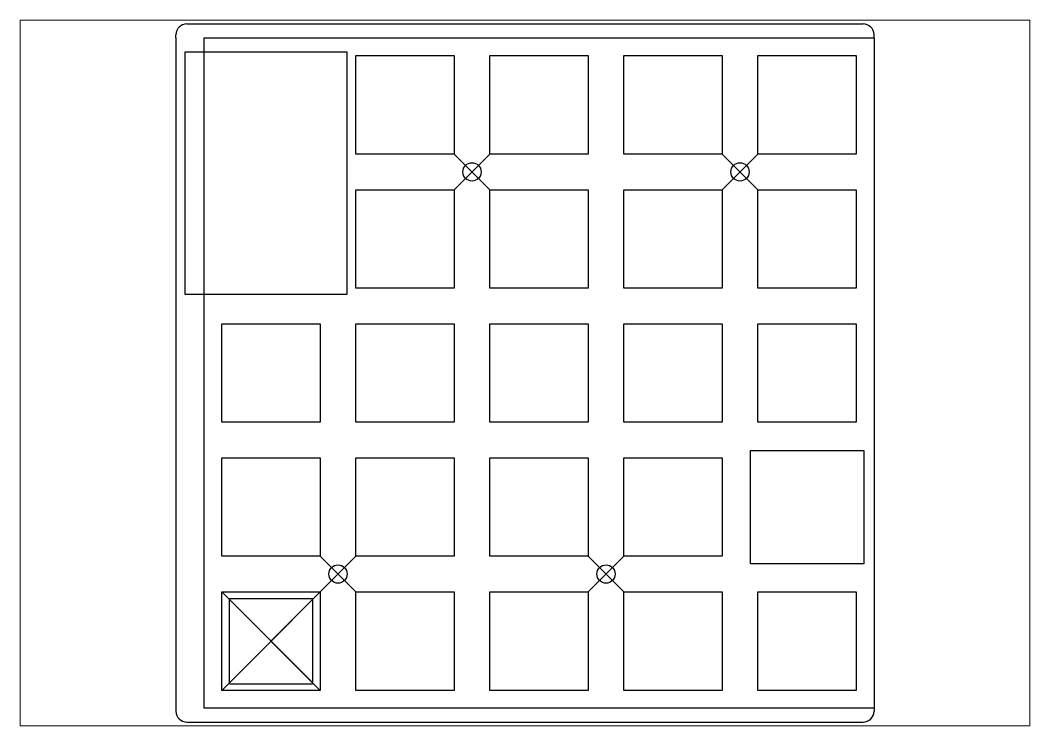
# Paper-space layout '布局1' of a CAD drawing. Extents: x 1.14 to 10.22, y 0.79 to 7.14.
# The model-space entities are those that its viewports show. They can reach past a viewport. Long polylines and large blocks are cut down to what shows.
import ezdxf

# ---------------------------------------------------------------- set-up
doc = ezdxf.new("R2010")
doc.units = 0
doc.header["$MEASUREMENT"] = 0
doc.layers.get('0').update_dxf_attribs({"linetype": 'CONTINUOUS'})

msp = doc.modelspace()

# ---------------------------------------------------------------- linework, layer by layer
at = {"linetype": 'Continuous'}
for p, q in [((-2.35, 97.51), (93.79, 97.51)), ((-2.35, 97.51), (-2.35, 97.51)), ((-3.9, 95.51), (-3.9, 95.95)), ((-3.9, 95.51), (-3.9, 0.26)), ((95.35, 95.51), (95.35, 95.95)), ((95.35, 95.95), (95.35, 95.95)), ((-2.59, 93.52), (20.41, 93.52)), ((-2.59, 59.02), (-2.59, 93.52)), ((20.41, 93.52), (20.41, 59.02)), ((35.67, 78.98), (40.72, 73.93)), ((35.67, 73.93), (40.72, 78.98)), ((73.77, 78.98), (78.82, 73.93)), ((73.77, 73.93), (78.82, 78.98)), ((20.41, 59.02), (-2.59, 59.02)), ((77.77, 35.08), (77.77, 36.88)), ((77.77, 36.88), (93.87, 36.88)), ((93.87, 36.88), (93.87, 20.78)), ((77.77, 20.78), (77.77, 35.08)), ((16.62, 21.83), (21.67, 16.78)), ((16.62, 16.78), (21.67, 21.83)), ((54.72, 21.83), (59.77, 16.78)), ((54.72, 16.78), (59.77, 21.83)), ((93.87, 20.78), (77.77, 20.78)), ((2.62, 16.78), (16.62, 2.78)), ((2.62, 2.78), (16.62, 16.78)), ((9.62, 9.78), (3.52, 15.88)), ((3.72, 3.73), (3.72, 15.83)), ((3.72, 15.83), (15.52, 15.83)), ((9.62, 9.78), (15.72, 15.88)), ((15.52, 15.68), (15.52, 15.83)), ((15.52, 15.68), (15.52, 3.73)), ((9.62, 9.78), (15.52, 3.88)), ((3.72, 3.73), (15.52, 3.73)), ((-3.9, 0.26), (-3.9, -0.19)), ((95.35, 0.26), (95.35, -0.19)), ((-2.35, -1.74), (93.79, -1.74)), ((-2.35, -1.74), (-2.35, -1.74))]:
    msp.add_line(p, q, dxfattribs=at)
at = {"color": 0}
for p, q in [((0.1, 95.51), (95.35, 95.51)), ((0.1, 0.26), (0.1, 95.51)), ((95.35, 95.51), (95.35, 0.26)), ((21.67, 92.98), (35.67, 92.98)), ((21.67, 78.98), (21.67, 92.98)), ((35.67, 92.98), (35.67, 78.98)), ((40.72, 92.98), (54.72, 92.98)), ((40.72, 78.98), (40.72, 92.98)), ((54.72, 92.98), (54.72, 78.98)), ((59.77, 92.98), (73.77, 92.98)), ((59.77, 78.98), (59.77, 92.98)), ((73.77, 92.98), (73.77, 78.98)), ((78.82, 92.98), (92.82, 92.98)), ((78.82, 78.98), (78.82, 92.98)), ((92.82, 92.98), (92.82, 78.98)), ((35.67, 78.98), (21.67, 78.98)), ((54.72, 78.98), (40.72, 78.98)), ((73.77, 78.98), (59.77, 78.98)), ((92.82, 78.98), (78.82, 78.98)), ((21.67, 73.93), (35.67, 73.93)), ((21.67, 59.93), (21.67, 73.93)), ((35.67, 73.93), (35.67, 59.93)), ((40.72, 73.93), (54.72, 73.93)), ((40.72, 59.93), (40.72, 73.93)), ((54.72, 73.93), (54.72, 59.93)), ((59.77, 73.93), (73.77, 73.93)), ((59.77, 59.93), (59.77, 73.93)), ((73.77, 73.93), (73.77, 59.93)), ((78.82, 73.93), (92.82, 73.93)), ((78.82, 59.93), (78.82, 73.93)), ((92.82, 73.93), (92.82, 59.93)), ((35.67, 59.93), (21.67, 59.93)), ((54.72, 59.93), (40.72, 59.93)), ((73.77, 59.93), (59.77, 59.93)), ((92.82, 59.93), (78.82, 59.93)), ((2.62, 54.88), (16.62, 54.88)), ((2.62, 40.88), (2.62, 54.88)), ((16.62, 54.88), (16.62, 40.88)), ((21.67, 54.88), (35.67, 54.88)), ((21.67, 40.88), (21.67, 54.88)), ((35.67, 54.88), (35.67, 40.88)), ((40.72, 54.88), (54.72, 54.88)), ((40.72, 40.88), (40.72, 54.88)), ((54.72, 54.88), (54.72, 40.88)), ((59.77, 54.88), (73.77, 54.88)), ((59.77, 40.88), (59.77, 54.88)), ((73.77, 54.88), (73.77, 40.88)), ((78.82, 54.88), (92.82, 54.88)), ((78.82, 40.88), (78.82, 54.88)), ((92.82, 54.88), (92.82, 40.88)), ((16.62, 40.88), (2.62, 40.88)), ((35.67, 40.88), (21.67, 40.88)), ((54.72, 40.88), (40.72, 40.88)), ((73.77, 40.88), (59.77, 40.88)), ((92.82, 40.88), (78.82, 40.88)), ((2.62, 35.83), (16.62, 35.83)), ((2.62, 21.83), (2.62, 35.83)), ((16.62, 35.83), (16.62, 21.83)), ((21.67, 35.83), (35.67, 35.83)), ((21.67, 21.83), (21.67, 35.83)), ((35.67, 35.83), (35.67, 21.83)), ((40.72, 35.83), (54.72, 35.83)), ((40.72, 21.83), (40.72, 35.83)), ((54.72, 35.83), (54.72, 21.83)), ((59.77, 35.83), (73.77, 35.83)), ((59.77, 21.83), (59.77, 35.83)), ((73.77, 35.83), (73.77, 21.83)), ((16.62, 21.83), (2.62, 21.83)), ((35.67, 21.83), (21.67, 21.83)), ((54.72, 21.83), (40.72, 21.83)), ((73.77, 21.83), (59.77, 21.83)), ((2.62, 16.78), (16.62, 16.78)), ((2.62, 2.78), (2.62, 16.78)), ((16.62, 16.78), (16.62, 2.78)), ((21.67, 16.78), (35.67, 16.78)), ((21.67, 2.78), (21.67, 16.78)), ((35.67, 16.78), (35.67, 2.78)), ((40.72, 16.78), (54.72, 16.78)), ((40.72, 2.78), (40.72, 16.78)), ((54.72, 16.78), (54.72, 2.78)), ((59.77, 16.78), (73.77, 16.78)), ((59.77, 2.78), (59.77, 16.78)), ((73.77, 16.78), (73.77, 2.78)), ((78.82, 16.78), (92.82, 16.78)), ((78.82, 2.78), (78.82, 16.78)), ((92.82, 16.78), (92.82, 2.78)), ((16.62, 2.78), (2.62, 2.78)), ((35.67, 2.78), (21.67, 2.78)), ((54.72, 2.78), (40.72, 2.78)), ((73.77, 2.78), (59.77, 2.78)), ((92.82, 2.78), (78.82, 2.78)), ((95.35, 0.26), (0.1, 0.26))]:
    msp.add_line(p, q, dxfattribs=at)
at = {"linetype": 'Continuous'}
for centre in [(38.19, 76.46), (76.29, 76.46), (19.14, 19.31), (57.24, 19.31)]:
    msp.add_circle(centre, 1.3, dxfattribs=at)
for centre, radius, start, end in [((-2.31, 95.91), 1.6, 91.5709, 178.4291), ((93.74, 95.91), 1.6, 1.6748, 88.3252), ((-2.34, -0.18), 1.56, 180.2789, 269.7211), ((93.75, -0.15), 1.59, 271.2472, 358.7528)]:
    msp.add_arc(centre, radius, start, end, dxfattribs=at)

psp = doc.layouts.new('布局1')

# ---------------------------------------------------------------- viewports
at = {"layer": '0', "linetype": 'Continuous'}
psp.add_viewport(center=(5.6783, 3.9667), size=(9.0853, 6.346667), view_center_point=(45.7201, 47.8826), view_height=100.267754, dxfattribs=at)

doc.saveas('drawing.dxf')
